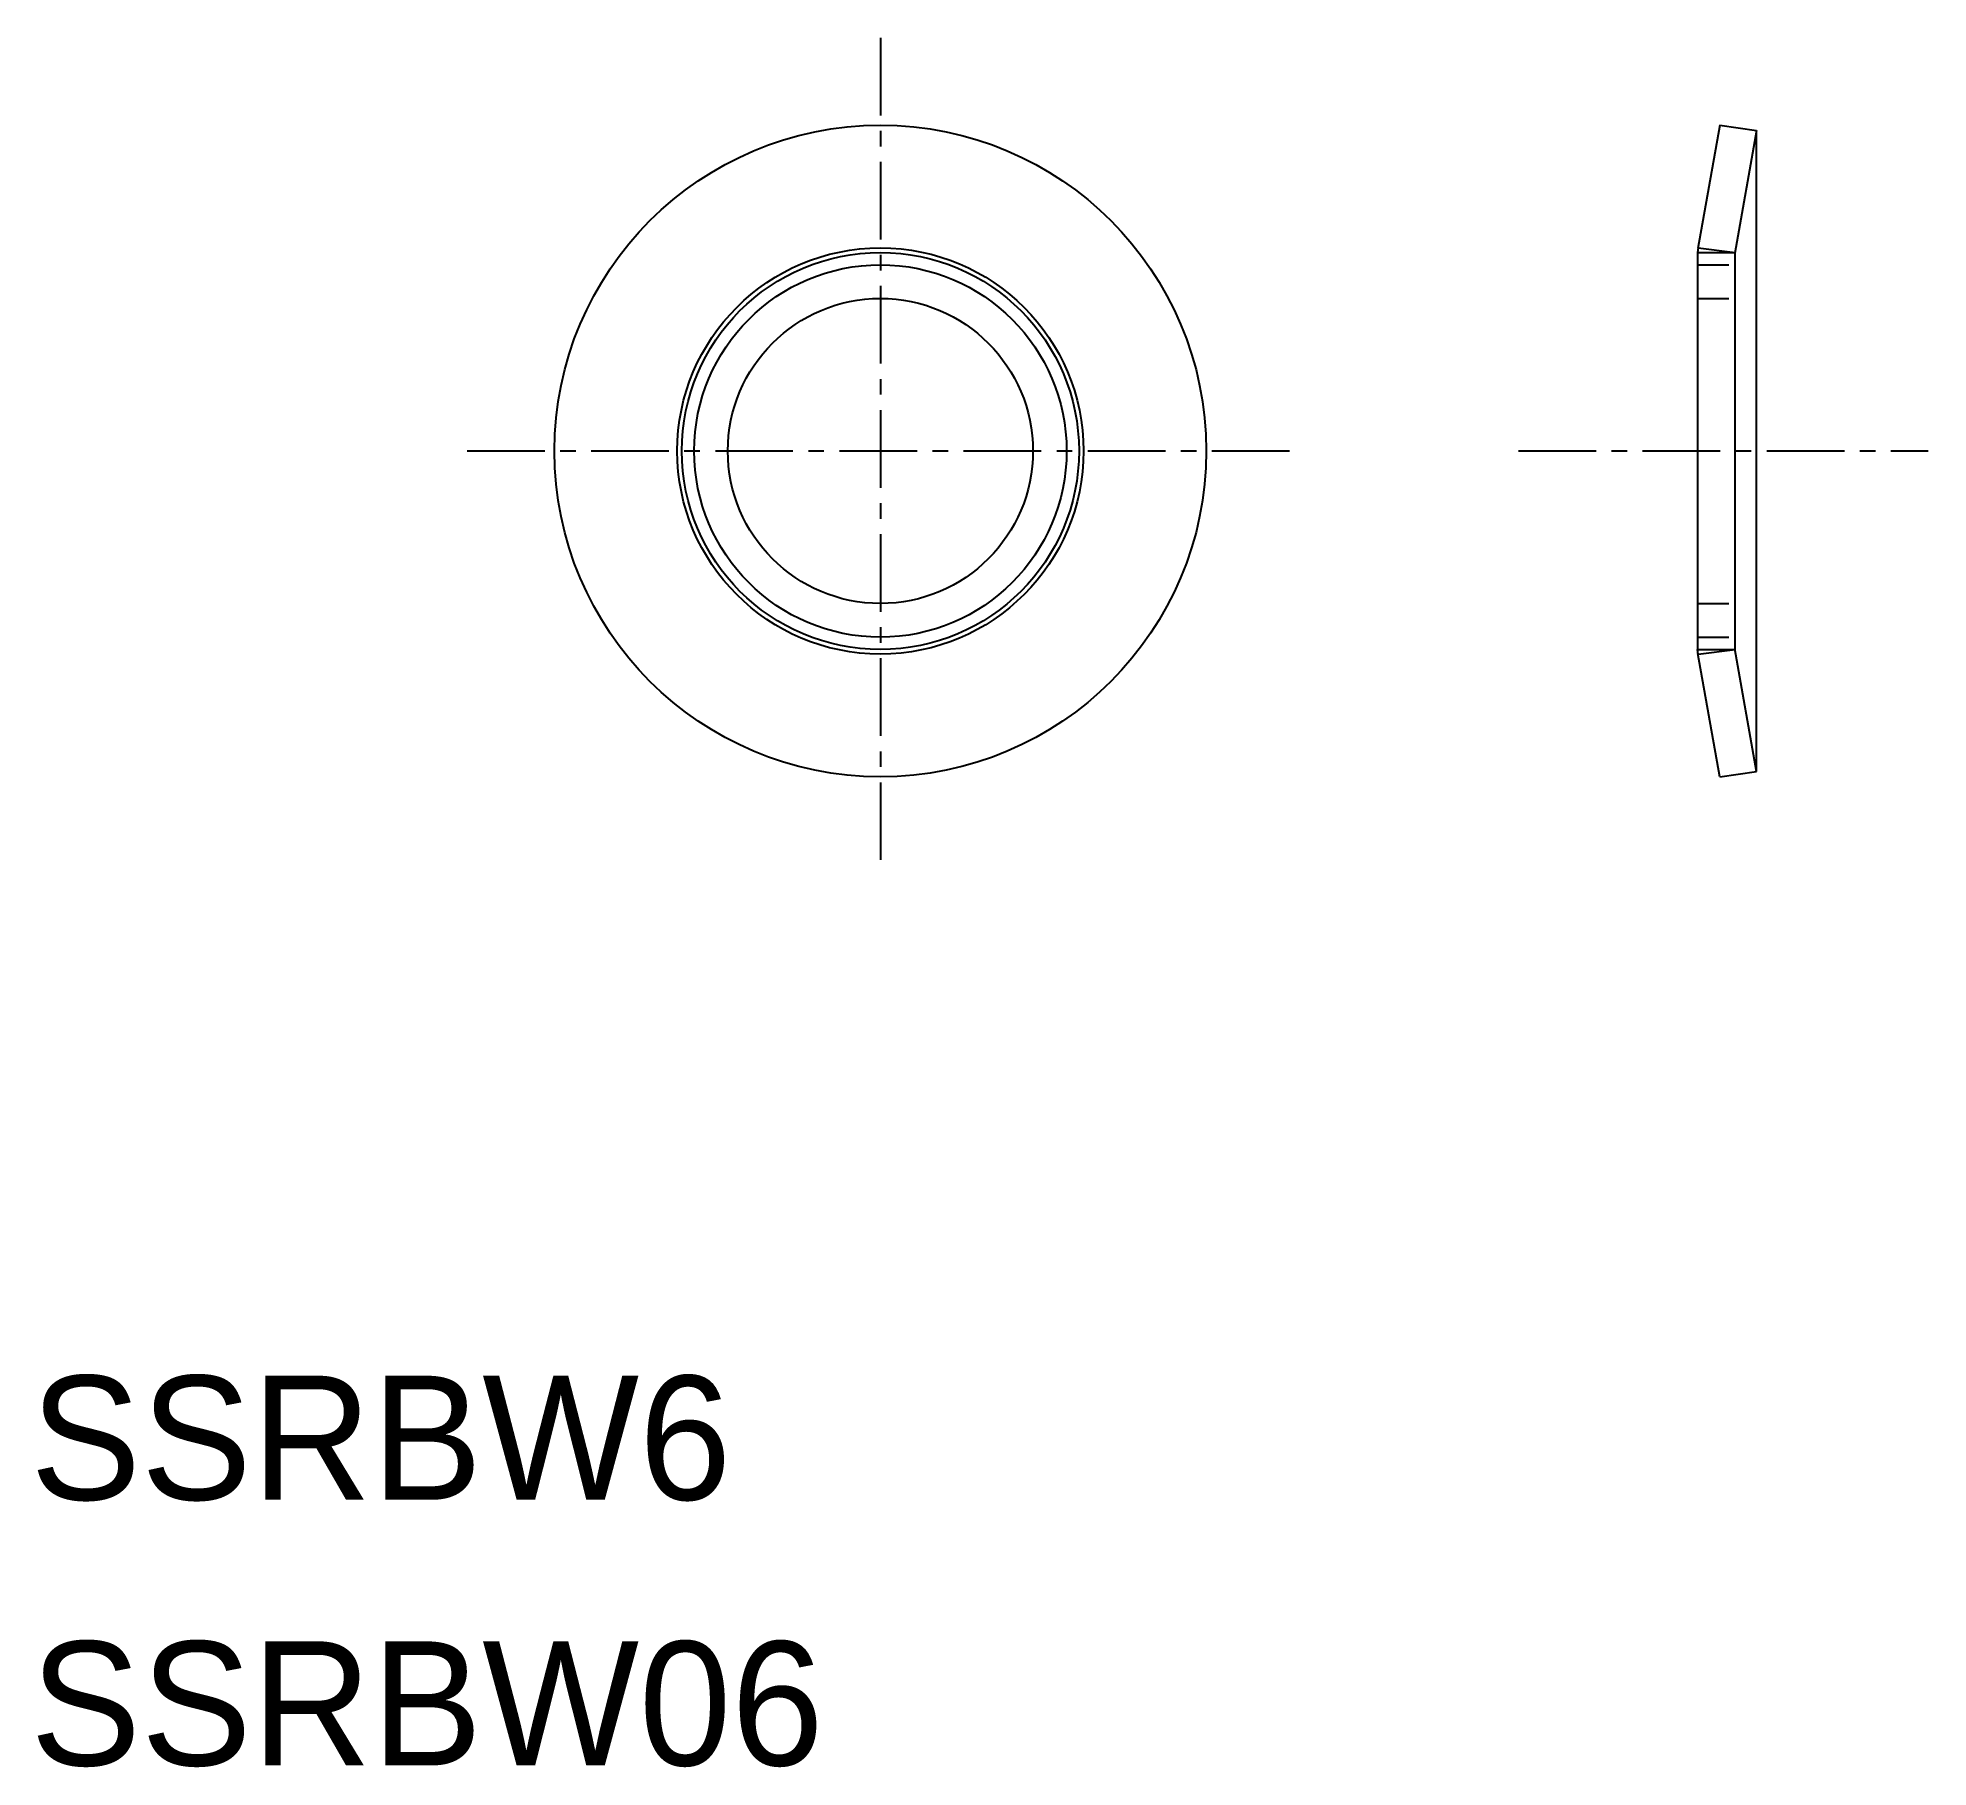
# Model space of a CAD drawing. Extents: x 77.1 to 107.5, y 12.3 to 40.1.
import ezdxf

# ---------------------------------------------------------------- set-up
doc = ezdxf.new("R2010")
doc.units = 0
doc.linetypes.add('CENTER', pattern=[2, 1.25, -0.25, 0.25, -0.25])
doc.linetypes.add('DASHED', pattern=[0.75, 0.5, -0.25])
doc.layers.get('0').update_dxf_attribs({"linetype": 'CONTINUOUS'})
doc.layers.add('CENTER', color=1, linetype='CENTER')

msp = doc.modelspace()

# ---------------------------------------------------------------- linework, layer by layer
at = {"color": 7, "linetype": 'CONTINUOUS'}
for p, q in [((104.164, 38.734), (103.812, 36.745)), ((104.164, 38.734), (104.758, 38.651)), ((104.758, 38.651), (104.408, 36.671)), ((104.758, 28.317), (104.758, 38.651)), ((103.814, 36.757), (103.808, 36.684)), ((103.808, 36.684), (103.808, 30.284)), ((103.808, 36.684), (104.411, 36.684)), ((103.814, 36.757), (104.411, 36.684)), ((104.408, 36.671), (104.408, 30.284)), ((103.808, 30.284), (104.411, 30.284)), ((103.814, 30.212), (103.808, 30.284)), ((104.164, 28.234), (103.812, 30.223)), ((103.814, 30.212), (104.411, 30.284)), ((104.758, 28.317), (104.408, 30.297)), ((104.164, 28.234), (104.758, 28.317))]:
    msp.add_line(p, q, dxfattribs=at)
at = {"color": 3, "linetype": 'DASHED'}
for p, q in [((103.808, 36.484), (104.408, 36.484)), ((103.808, 35.943), (104.408, 35.943)), ((103.808, 31.026), (104.408, 31.026)), ((103.808, 30.484), (104.408, 30.484))]:
    msp.add_line(p, q, dxfattribs=at)
at = {"color": 7, "linetype": 'CONTINUOUS'}
for radius in [5.25, 3.273, 3.2, 2.458]:
    msp.add_circle((90.641, 33.484), radius, dxfattribs=at)
at = {"color": 3, "linetype": 'CONTINUOUS'}
msp.add_circle((90.641, 33.484), 3, dxfattribs=at)
at = {"layer": 'CENTER', "color": 1, "linetype": 'CENTER'}
for p, q in [((90.641, 40.143), (90.641, 26.826)), ((83.982, 33.484), (97.299, 33.484)), ((100.922, 33.484), (107.522, 33.484))]:
    msp.add_line(p, q, dxfattribs=at)

# ---------------------------------------------------------------- texts
at = {"color": 7, "linetype": 'CONTINUOUS'}
for s, p in [('SSRBW6', (76.944, 16.582)), ('SSRBW06', (76.944, 12.301))]:
    msp.add_text(s, height=2, dxfattribs=at).set_placement(p)

doc.saveas('drawing.dxf')
